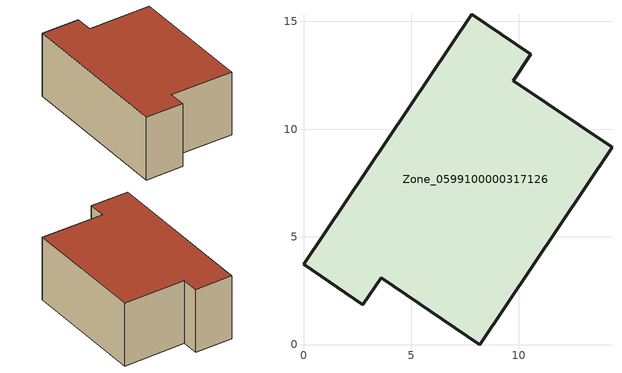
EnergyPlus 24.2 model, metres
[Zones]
Zone_0599100000317126
 floor ground (C_G): 0,3.73 7.81,15.33 10.56,13.48 9.73,12.24 14.32,9.16 8.18,0 3.6,3.1 2.76,1.86 z1.12
 wall outside (C_F): 14.32,9.16 9.73,12.24 10.56,13.48 7.81,15.33 0,3.73 2.76,1.86 3.6,3.1 8.18,0 14.32,9.16 z1.12:6.83
 roof outside (C_R): 3.6,3.1 8.18,0 14.32,9.16 9.73,12.24 10.56,13.48 7.81,15.33 0,3.73 2.76,1.86 z6.83
[BUILDING]
Pand.0599100000317126: North Axis=0; Terrain=City; Loads Convergence Tolerance Value=0.04; Temperature Convergence Tolerance Value=0.4; Solar Distribution=FullExterior; Maximum Number of Warmup Days=25; Minimum Number of Warmup Days=1
[Site:Location]
Rotterdam.The.Hague.AP_ZH_NLD Design_Conditions: Latitude=51.96; Longitude=4.45; Time Zone=1; Elevation=-4.5
[SITE:GROUNDTEMPERATURE:BUILDINGSURFACE]
18, 18, 18, 18, 18, 18, 18, 18, 18, 18, 18, 18
[MATERIAL] Thermal Absorptance=0.9; Solar Absorptance=0.7; Visible Absorptance=0.7
Name | Roughness | Thickness | Conductivity | Density | Specific Heat
G.TC.1975-1991 | MediumSmooth | 0.15 | 0.288461 | 540 | 1210
F.TC.1975-1991 | Rough | 0.3 | 0.230769 | 1920 | 840
R.TC.1975-1991 | MediumRough | 0.2 | 0.153846 | 1500 | 1000
[CONSTRUCTION]
C_G: G.TC.1975-1991
C_F: F.TC.1975-1991
C_R: R.TC.1975-1991
[ZONE]
Zone_0599100000317126: Type=1; Multiplier=1; Ceiling Height=Autocalculate; Volume=Autocalculate; Floor Area=autocalculate; Part of Total Floor Area=Yes
[ZONEINFILTRATION:DESIGNFLOWRATE]
Infil_Zone_0599100000317126: Zone or ZoneList or Space or SpaceList=Zone_0599100000317126; Schedule=AlwaysOn; Design Flow Rate Calculation Method=Flow/Area; Flow Rate per Floor Area=0.003; Constant Term Coefficient=1; Temperature Term Coefficient=0; Velocity Term Coefficient=0; Velocity Squared Term Coefficient=0
[HVACTEMPLATE:ZONE:IDEALLOADSAIRSYSTEM]
Zone_0599100000317126: Maximum Heating Supply Air Temperature=50; Minimum Cooling Supply Air Temperature=13; Maximum Heating Supply Air Humidity Ratio=0.0156; Minimum Cooling Supply Air Humidity Ratio=0.0077; Heating Limit=NoLimit; Cooling Limit=NoLimit; Dehumidification Control Type=ConstantSensibleHeatRatio; Cooling Sensible Heat Ratio=0.7; Dehumidification Setpoint=60; Humidification Control Type=None; Humidification Setpoint=30; Outdoor Air Method=None; Outdoor Air Flow Rate per Person=0.00944; Outdoor Air Flow Rate per Zone Floor Area=0; Outdoor Air Flow Rate per Zone=0; Demand Controlled Ventilation Type=None; Outdoor Air Economizer Type=NoEconomizer; Heat Recovery Type=None; Sensible Heat Recovery Effectiveness=0.7; Latent Heat Recovery Effectiveness=0.65
[ZONECONTROL:THERMOSTAT]
ThermostatControl_Zone_0599100000317126: Zone or ZoneList=Zone_0599100000317126; Control Type Schedule=DualSetpointControlType; Control 1=Thermostat_Zone_0599100000317126; Temperature Difference Between Cutout And Setpoint=0
[THERMOSTATSETPOINT:DUALSETPOINT]
Thermostat_Zone_0599100000317126: Heating Setpoint Temperature Schedule=HeatingSetpoint_Zone_0599100000317126; Cooling Setpoint Temperature Schedule=CoolingSetpoint_Zone_0599100000317126
[SCHEDULE:COMPACT]
HeatingSetpoint_Zone_0599100000317126: Through: 12/31, For: AllDays, Until: 24:00, 21
CoolingSetpoint_Zone_0599100000317126: Through: 12/31, For: AllDays, Until: 24:00, 24
DualSetpointControlType: Through: 12/31, For: AllDays, Until: 24:00, 4
AlwaysOn: Through: 12/31, For: AllDays, Until: 24:00, 1
